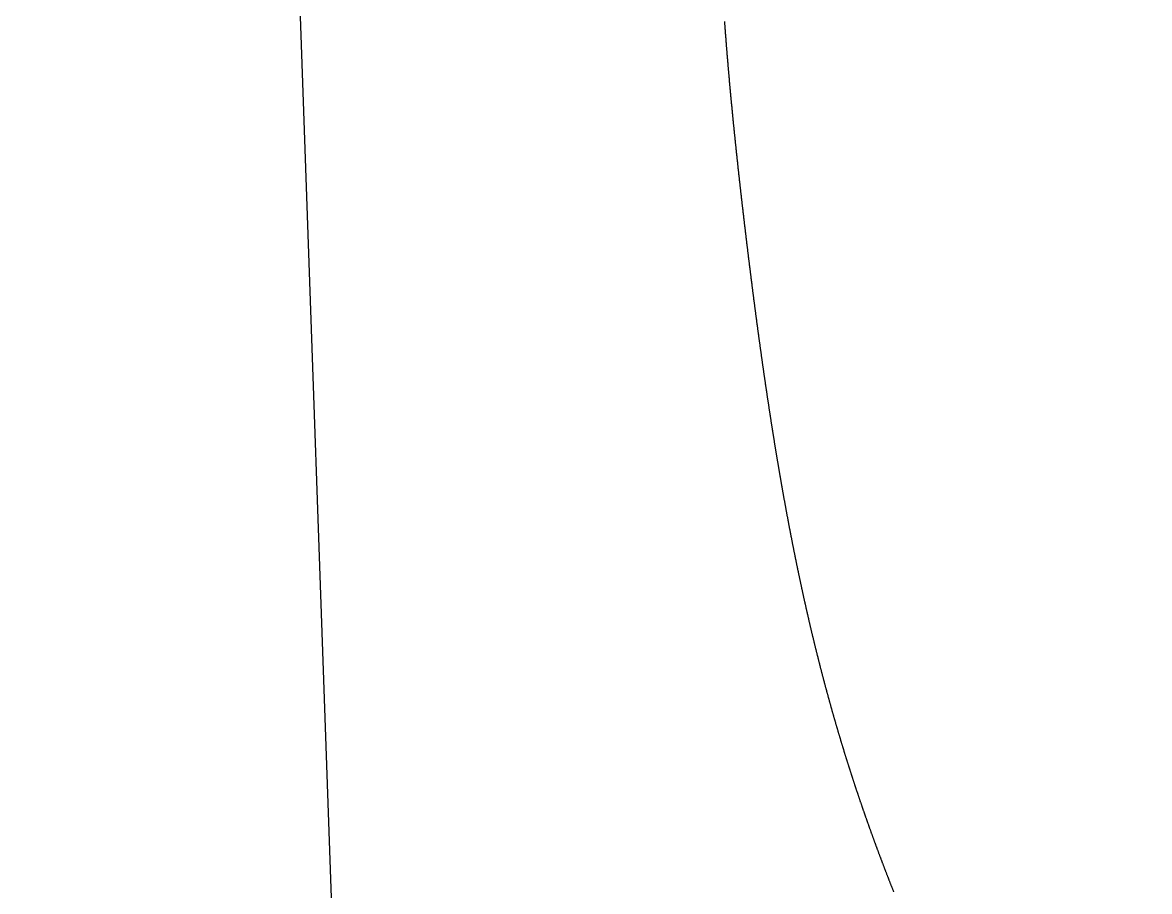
# Model space of a CAD drawing. Header units: millimetres. Extents: x 88 to 97873, y 32 to 55088.
# Drawn here: x 48851.296 to 48854.059, y 5019.583 to 5021.713 of the extents above; entities that cross this region are included whole.
import ezdxf

# ---------------------------------------------------------------- set-up
doc = ezdxf.new("R2010")
doc.units = ezdxf.units.MM
doc.header["$LTSCALE"] = 0.3

# ---------------------------------------------------------------- blocks, each defined once
blk = doc.blocks.new('FICHA_JACK5_FEMEA')
h = blk.add_hatch()
h.set_pattern_fill('ANSI35', color=256, scale=20, angle=43)
h.paths.add_polyline_path([(344.369, 0, 1), (-344.369, 0, 0.330565), (-99.716, -329.616), (-101.074, -328.278), (-102.307, -326.825), (-103.429, -325.305), (-104.47, -323.737), (-105.451, -322.136), (-106.384, -320.52), (-107.269, -318.925), (-108.104, -317.384), (-108.821, -316.043), (-110.225, -313.412), (-111.247, -311.489), (-112.233, -309.624), (-113.2, -307.781), (-114.15, -305.954), (-115.085, -304.134), (-116.009, -302.313), (-116.918, -300.494), (-117.817, -298.665), (-118.704, -296.829), (-119.576, -294.989), (-120.429, -293.148), (-121.262, -291.309), (-122.081, -289.455), (-122.881, -287.589), (-123.662, -285.713), (-124.419, -283.83), (-125.151, -281.94), (-125.852, -280.053), (-126.525, -278.158), (-127.169, -276.254), (-127.786, -274.336), (-128.37, -272.418), (-128.925, -270.494), (-129.452, -268.562), (-129.948, -266.636), (-130.415, -264.715), (-130.856, -262.797), (-131.278, -260.858), (-131.681, -258.895), (-132.063, -256.93), (-132.426, -254.961), (-132.77, -252.99), (-133.099, -251.015), (-133.412, -249.039), (-133.712, -247.062), (-133.998, -245.086), (-134.273, -243.113), (-134.536, -241.144), (-134.79, -239.182), (-135.033, -237.23), (-135.273, -235.25), (-135.515, -233.191), (-135.747, -231.132), (-135.971, -229.063), (-136.18, -227.021), (-136.376, -224.98), (-136.557, -222.947), (-136.721, -220.924), (-136.871, -218.883), (-137.003, -216.827), (-137.115, -214.759), (-137.204, -212.718), (-137.27, -210.706), (-137.312, -208.692), (-137.329, -206.678), (-137.318, -204.633), (-137.276, -202.56), (-137.2, -200.498), (-137.089, -198.449), (-136.94, -196.416), (-136.749, -194.369), (-136.511, -192.314), (-136.226, -190.286), (-135.887, -188.257), (-135.488, -186.234), (-135.033, -184.252), (-134.51, -182.284), (-133.913, -180.339), (-133.238, -178.421), (-132.466, -176.511), (-131.6, -174.647), (-130.634, -172.835), (-129.563, -171.09), (-128.395, -169.441), (-127.128, -167.876), (-125.769, -166.4), (-124.321, -165.009), (-122.809, -163.719), (-121.241, -162.523), (-119.598, -161.399), (-117.908, -160.361), (-116.178, -159.402), (-114.413, -158.517), (-112.618, -157.701), (-110.771, -156.938), (-108.902, -156.238), (-107.017, -155.594), (-105.119, -155.003), (-103.214, -154.461), (-101.273, -153.957), (-99.33, -153.496), (-97.389, -153.074), (-95.422, -152.683), (-93.461, -152.326), (-91.512, -152), (-89.542, -151.697), (-87.555, -151.417), (-85.584, -151.162), (-83.634, -150.929), (-81.672, -150.712), (-79.699, -150.511), (-77.717, -150.323), (-75.728, -150.148), (-73.767, -149.986), (-71.789, -149.833), (-69.776, -149.686), (-67.767, -149.547), (-65.755, -149.417), (-63.739, -149.294), (-61.72, -149.179), (-59.699, -149.071), (-57.675, -148.971), (-55.648, -148.877), (-53.618, -148.789), (-51.586, -148.708), (-49.551, -148.633), (-47.514, -148.564), (-45.475, -148.5), (-43.47, -148.443), (-41.5, -148.392), (-39.527, -148.345), (-37.554, -148.303), (-35.578, -148.265), (-33.601, -148.231), (-31.623, -148.2), (-29.643, -148.173), (-27.662, -148.149), (-25.68, -148.129), (-23.697, -148.111), (-21.713, -148.096), (-19.728, -148.083), (-17.743, -148.073), (-16.695, -148.068), (-16.621, -148.068), (-16.547, -148.068), (-16.474, -148.067), (-16.4, -148.067), (-16.326, -148.067), (-16.253, -148.066), (-16.179, -148.066), (-16.106, -148.066), (-16.032, -148.066), (-15.958, -148.065), (-15.885, -148.065), (-15.811, -148.065), (-15.737, -148.064), (-15.664, -148.064), (-15.59, -148.064), (-15.516, -148.064), (-15.443, -148.063), (-15.369, -148.063), (-15.296, -148.063), (-15.222, -148.062), (-15.148, -148.062), (-15.075, -148.062), (-15.001, -148.062), (-14.927, -148.061), (-14.854, -148.061), (-14.78, -148.061), (-14.706, -148.061), (-14.633, -148.06), (-14.559, -148.06), (-14.485, -148.06), (-14.412, -148.06), (-14.338, -148.059), (-14.264, -148.059), (-14.191, -148.059), (-14.117, -148.059), (-14.043, -148.059), (-13.97, -148.058), (-13.896, -148.058), (-13.822, -148.058), (-13.749, -148.058), (-13.675, -148.057), (-13.601, -148.057), (-13.528, -148.057), (-13.454, -148.057), (-13.38, -148.057), (-13.307, -148.056), (-13.233, -148.056), (-13.159, -148.056), (-13.086, -148.056), (-13.012, -148.056), (-12.938, -148.055), (-12.865, -148.055), (-12.791, -148.055), (-12.717, -148.055), (-12.644, -148.055), (-12.57, -148.054), (-12.496, -148.054), (-12.423, -148.054), (-12.349, -148.054), (-12.275, -148.054), (-12.202, -148.054), (-12.128, -148.053), (-12.054, -148.053), (-11.981, -148.053), (-11.907, -148.053), (-11.833, -148.053), (-11.76, -148.053), (-11.686, -148.052), (-11.612, -148.052), (-11.539, -148.052), (-11.465, -148.052), (-11.391, -148.052), (-11.317, -148.052), (-11.244, -148.051), (-11.17, -148.051), (-11.096, -148.051), (-11.023, -148.051), (-10.949, -148.051), (-10.875, -148.051), (-10.802, -148.051), (-10.728, -148.05), (-10.654, -148.05), (-10.581, -148.05), (-10.507, -148.05), (-10.433, -148.05), (-10.359, -148.05), (-10.286, -148.05), (-10.212, -148.05), (-10.138, -148.049), (-10.065, -148.049), (-9.991, -148.049), (-9.917, -148.049), (-9.844, -148.049), (-9.77, -148.049), (-9.696, -148.049), (-9.622, -148.049), (-9.549, -148.049), (-9.475, -148.048), (-9.401, -148.048), (-9.328, -148.048), (-9.254, -148.048), (-9.18, -148.048), (-9.106, -148.048), (-9.033, -148.048), (-8.959, -148.048), (-8.885, -148.048), (-8.812, -148.047), (-8.738, -148.047), (-8.664, -148.047), (-8.591, -148.047), (-8.517, -148.047), (-8.443, -148.047), (-8.369, -148.047), (-8.296, -148.047), (-8.222, -148.047), (-8.148, -148.047), (-8.075, -148.047), (-8.001, -148.046), (-7.927, -148.046), (-7.853, -148.046), (-7.78, -148.046), (-7.706, -148.046), (-7.632, -148.046), (-7.558, -148.046), (-7.485, -148.046), (-7.411, -148.046), (-7.337, -148.046), (-7.264, -148.046), (-7.19, -148.046), (-7.116, -148.046), (-7.042, -148.046), (-6.969, -148.045), (-6.895, -148.045), (-6.821, -148.045), (-6.748, -148.045), (-6.674, -148.045), (-6.6, -148.045), (-6.526, -148.045), (-6.453, -148.045), (-6.379, -148.045), (-6.305, -148.045), (-6.231, -148.045), (-6.158, -148.045), (-6.084, -148.045), (-6.01, -148.045), (-5.937, -148.045), (-5.863, -148.045), (-5.789, -148.045), (-5.715, -148.045), (-5.642, -148.045), (-5.568, -148.044), (-5.494, -148.044), (-5.42, -148.044), (-5.347, -148.044), (-5.273, -148.044), (-5.199, -148.044), (-5.125, -148.044), (-5.052, -148.044), (-4.978, -148.044), (-4.904, -148.044), (-4.83, -148.044), (-4.757, -148.044), (-4.683, -148.044), (-4.609, -148.044), (-4.536, -148.044), (-4.462, -148.044), (-4.388, -148.044), (-4.314, -148.044), (-4.241, -148.044), (-4.167, -148.044), (-4.093, -148.044), (-4.019, -148.044), (-3.946, -148.044), (-3.872, -148.044), (-3.798, -148.044), (-3.724, -148.044), (-3.651, -148.044), (-3.577, -148.044), (-3.503, -148.044), (-3.429, -148.044), (-3.356, -148.044), (-3.282, -148.044), (-3.208, -148.044), (-3.134, -148.044), (-3.061, -148.044), (-2.987, -148.043), (-2.913, -148.043), (-2.84, -148.043), (-2.766, -148.043), (-2.692, -148.043), (-2.618, -148.043), (-2.545, -148.043), (-2.471, -148.043), (-2.397, -148.043), (-2.323, -148.043), (-2.25, -148.043), (-2.176, -148.043), (-2.102, -148.043), (-2.028, -148.043), (-1.955, -148.043), (-1.881, -148.043), (-1.807, -148.043), (-1.733, -148.043), (-1.66, -148.043), (-1.586, -148.043), (-1.512, -148.043), (-1.438, -148.043), (-1.365, -148.043), (-1.291, -148.043), (-1.217, -148.043), (-1.143, -148.043), (-1.07, -148.043), (-0.996, -148.043), (-0.922, -148.043), (-0.848, -148.043), (-0.775, -148.043), (-0.701, -148.043), (-0.627, -148.043), (-0.553, -148.043), (-0.48, -148.043), (-0.406, -148.043), (-0.332, -148.043), (-0.258, -148.043), (-0.185, -148.043), (-0.111, -148.043), (-0.037, -148.043), (0.037, -148.043), (0.11, -148.043), (0.184, -148.043), (0.258, -148.043), (0.332, -148.043), (0.405, -148.043), (0.479, -148.043), (0.553, -148.043), (0.627, -148.043), (0.7, -148.043), (0.774, -148.043), (0.848, -148.043), (0.922, -148.043), (0.995, -148.043), (1.069, -148.043), (1.143, -148.043), (1.217, -148.043), (1.29, -148.043), (1.364, -148.043), (1.438, -148.043), (1.512, -148.043), (1.585, -148.043), (1.659, -148.043), (1.733, -148.043), (1.807, -148.043), (1.88, -148.043), (1.954, -148.043), (2.028, -148.043), (2.102, -148.043), (2.175, -148.043), (2.249, -148.043), (2.323, -148.043), (2.397, -148.043), (2.47, -148.043), (2.544, -148.043), (2.618, -148.043), (2.692, -148.043), (2.765, -148.043), (2.839, -148.043), (2.913, -148.043), (2.987, -148.043), (3.06, -148.043), (3.134, -148.043), (3.208, -148.043), (3.282, -148.043), (3.355, -148.043), (3.429, -148.043), (3.503, -148.043), (3.577, -148.043), (3.65, -148.043), (3.724, -148.043), (3.798, -148.043), (3.872, -148.043), (3.945, -148.043), (4.019, -148.043), (4.093, -148.043), (4.167, -148.043), (4.24, -148.043), (4.314, -148.043), (4.388, -148.043), (4.462, -148.043), (4.535, -148.043), (4.609, -148.043), (4.683, -148.043), (4.757, -148.043), (4.83, -148.043), (4.904, -148.043), (4.978, -148.043), (5.052, -148.044), (5.125, -148.044), (5.199, -148.044), (5.273, -148.044), (5.346, -148.044), (5.42, -148.044), (5.494, -148.044), (5.568, -148.044), (5.641, -148.044), (5.715, -148.044), (5.789, -148.044), (5.863, -148.044), (5.936, -148.044), (6.01, -148.044), (6.084, -148.044), (6.158, -148.044), (6.231, -148.044), (6.305, -148.044), (6.379, -148.044), (6.453, -148.044), (6.526, -148.044), (6.6, -148.044), (6.674, -148.044), (6.748, -148.044), (6.821, -148.044), (6.895, -148.044), (6.969, -148.044), (7.042, -148.044), (7.116, -148.044), (7.19, -148.044), (7.264, -148.044), (7.337, -148.044), (7.411, -148.044), (7.485, -148.044), (7.559, -148.044), (7.632, -148.045), (7.706, -148.045), (7.78, -148.045), (7.854, -148.045), (7.927, -148.045), (8.001, -148.045), (8.075, -148.045), (8.148, -148.045), (8.222, -148.045), (8.296, -148.045), (8.37, -148.045), (8.443, -148.045), (8.517, -148.045), (8.591, -148.045), (8.665, -148.045), (8.738, -148.045), (8.812, -148.045), (8.886, -148.045), (8.959, -148.045), (9.033, -148.046), (9.107, -148.046), (9.181, -148.046), (9.254, -148.046), (9.328, -148.046), (9.402, -148.046), (9.476, -148.046), (9.549, -148.046), (9.623, -148.046), (9.697, -148.046), (9.77, -148.046), (9.844, -148.046), (9.918, -148.046), (9.992, -148.046), (10.065, -148.047), (10.139, -148.047), (10.213, -148.047), (10.286, -148.047), (10.36, -148.047), (10.434, -148.047), (10.508, -148.047), (10.581, -148.047), (10.655, -148.047), (10.729, -148.047), (10.802, -148.047), (10.876, -148.048), (10.95, -148.048), (11.024, -148.048), (11.097, -148.048), (11.171, -148.048), (11.245, -148.048), (11.318, -148.048), (11.392, -148.048), (11.466, -148.048), (11.54, -148.049), (11.613, -148.049), (11.687, -148.049), (11.761, -148.049), (11.834, -148.049), (11.908, -148.049), (11.982, -148.049), (12.055, -148.049), (12.129, -148.049), (12.203, -148.05), (12.277, -148.05), (12.35, -148.05), (12.424, -148.05), (12.498, -148.05), (12.571, -148.05), (12.645, -148.05), (12.719, -148.05), (12.792, -148.051), (12.866, -148.051), (12.94, -148.051), (13.013, -148.051), (13.087, -148.051), (13.161, -148.051), (13.235, -148.051), (13.308, -148.052), (13.382, -148.052), (13.456, -148.052), (13.529, -148.052), (13.603, -148.052), (13.677, -148.052), (13.75, -148.053), (13.824, -148.053), (13.898, -148.053), (13.971, -148.053), (14.045, -148.053), (14.119, -148.053), (14.192, -148.054), (14.266, -148.054), (14.34, -148.054), (14.414, -148.054), (14.487, -148.054), (14.561, -148.054), (14.635, -148.055), (14.708, -148.055), (14.782, -148.055), (14.856, -148.055), (14.929, -148.055), (15.003, -148.056), (15.077, -148.056), (15.15, -148.056), (15.224, -148.056), (15.298, -148.056), (15.371, -148.057), (15.445, -148.057), (15.519, -148.057), (15.592, -148.057), (15.666, -148.057), (15.74, -148.058), (15.813, -148.058), (15.887, -148.058), (15.961, -148.058), (16.034, -148.059), (16.108, -148.059), (16.182, -148.059), (16.255, -148.059), (16.329, -148.059), (16.403, -148.06), (16.476, -148.06), (16.55, -148.06), (16.623, -148.06), (16.697, -148.061), (16.771, -148.061), (16.844, -148.061), (16.918, -148.061), (16.992, -148.062), (17.065, -148.062), (17.139, -148.062), (17.213, -148.062), (17.286, -148.063), (17.36, -148.063), (17.434, -148.063), (17.507, -148.064), (17.581, -148.064), (17.654, -148.064), (17.728, -148.064), (17.802, -148.065), (18.889, -148.069), (20.948, -148.079), (23.007, -148.091), (25.064, -148.106), (27.121, -148.124), (29.177, -148.144), (31.231, -148.168), (33.285, -148.195), (35.336, -148.227), (37.387, -148.262), (39.435, -148.301), (41.482, -148.345), (43.527, -148.393), (45.571, -148.446), (47.612, -148.505), (49.651, -148.569), (51.688, -148.638), (53.722, -148.714), (55.754, -148.795), (57.783, -148.883), (59.81, -148.978), (61.834, -149.079), (63.856, -149.187), (65.874, -149.303), (67.889, -149.426), (69.901, -149.557), (71.91, -149.696), (73.963, -149.847), (76.047, -150.009), (78.112, -150.181), (80.17, -150.366), (82.221, -150.563), (84.261, -150.776), (86.289, -151.006), (88.303, -151.254), (90.337, -151.526), (92.385, -151.825), (94.413, -152.148), (96.419, -152.498), (98.433, -152.881), (100.452, -153.302), (102.439, -153.756), (104.427, -154.253), (106.408, -154.797), (108.381, -155.392), (110.339, -156.041), (112.249, -156.739), (114.139, -157.499), (116.001, -158.327), (117.832, -159.225), (119.624, -160.201), (121.373, -161.26), (123.071, -162.407), (124.691, -163.631), (126.229, -164.934), (127.682, -166.32), (129.046, -167.792), (130.318, -169.351), (131.475, -170.974), (132.524, -172.662), (133.473, -174.413), (134.326, -176.214), (135.089, -178.057), (135.769, -179.933), (136.37, -181.838), (136.9, -183.763), (137.363, -185.704), (137.765, -187.653), (138.109, -189.607), (138.401, -191.559), (138.649, -193.538), (138.855, -195.541), (139.017, -197.533), (139.141, -199.506), (139.231, -201.494), (139.289, -203.492), (139.317, -205.499), (139.316, -207.511), (139.289, -209.526), (139.237, -211.539), (139.161, -213.55), (139.065, -215.554), (138.949, -217.549), (138.816, -219.532), (138.667, -221.5), (138.501, -223.483), (138.32, -225.478), (138.128, -227.447), (137.924, -229.418), (137.71, -231.388), (137.49, -233.318), (137.256, -235.312), (137.01, -237.349), (136.755, -239.384), (136.494, -241.397), (136.222, -243.414), (135.94, -245.433), (135.644, -247.452), (135.336, -249.469), (135.013, -251.483), (134.675, -253.494), (134.319, -255.499), (133.945, -257.5), (133.551, -259.496), (133.134, -261.488), (132.694, -263.477), (132.232, -265.443), (131.748, -267.391), (131.234, -269.343), (130.692, -271.283), (130.122, -273.215), (129.521, -275.144), (128.893, -277.055), (128.237, -278.955), (127.56, -280.825), (126.859, -282.678), (126.132, -284.528), (125.382, -286.371), (124.61, -288.207), (123.819, -290.031), (123.013, -291.844), (122.193, -293.642), (121.362, -295.425), (120.514, -297.206), (119.652, -298.984), (118.778, -300.756), (117.895, -302.52), (117.006, -304.271), (116.113, -306.006), (115.222, -307.721), (114.328, -309.427), (113.444, -311.101), (112.596, -312.697), (112.122, -313.587), (112.106, -313.617), (112.09, -313.647), (112.074, -313.676), (111.13, -315.449), (109.98, -317.599), (108.914, -319.556), (107.844, -321.451), (106.742, -323.294), (105.58, -325.079), (104.332, -326.787), (102.98, -328.375), (102.617, -328.724, 0.328122)])
blk.add_lwpolyline([(138.793, -219.819), (138.788, -219.887), (138.783, -219.955), (138.778, -220.023), (138.773, -220.091), (138.768, -220.159), (138.763, -220.227), (138.758, -220.295), (138.753, -220.363), (138.748, -220.431), (138.743, -220.499), (138.737, -220.566), (138.732, -220.634), (138.727, -220.702), (138.722, -220.77), (138.717, -220.838), (138.712, -220.906), (138.706, -220.973), (138.701, -221.041), (138.696, -221.109), (138.69, -221.177), (138.685, -221.244), (138.68, -221.312), (138.674, -221.38), (138.669, -221.447), (138.664, -221.515), (138.658, -221.583), (138.653, -221.65), (138.647, -221.718), (138.642, -221.785), (138.637, -221.853), (138.631, -221.92), (138.626, -221.988), (138.62, -222.055), (138.615, -222.122), (138.609, -222.19), (138.603, -222.257), (138.598, -222.325), (138.592, -222.392), (138.587, -222.459), (138.581, -222.527), (138.575, -222.594), (138.57, -222.661), (138.564, -222.728), (138.558, -222.795), (138.553, -222.863), (138.547, -222.93), (138.541, -222.997), (138.536, -223.064), (138.53, -223.131), (138.524, -223.198), (138.518, -223.265), (138.513, -223.332), (138.507, -223.399), (138.501, -223.466), (138.495, -223.533), (138.489, -223.6), (138.483, -223.667), (138.477, -223.734), (138.472, -223.8), (138.466, -223.867), (138.46, -223.934), (138.454, -224.001), (138.448, -224.068), (138.442, -224.134), (138.436, -224.201), (138.43, -224.268), (138.424, -224.334), (138.418, -224.401), (138.412, -224.467), (138.406, -224.534), (138.4, -224.6), (138.394, -224.667), (138.388, -224.733), (138.381, -224.8), (138.375, -224.866), (138.369, -224.933), (138.363, -224.999), (138.357, -225.065), (138.351, -225.132), (138.345, -225.198), (138.338, -225.264), (138.332, -225.331), (138.326, -225.397), (138.32, -225.463), (138.314, -225.529), (138.307, -225.595), (138.301, -225.661), (138.295, -225.727), (138.289, -225.793), (138.282, -225.859), (138.276, -225.925), (138.27, -225.991), (138.263, -226.057), (138.257, -226.123), (138.251, -226.189), (138.244, -226.255), (138.238, -226.321), (138.231, -226.386), (138.225, -226.452), (138.219, -226.518), (138.212, -226.583), (138.206, -226.649), (138.199, -226.715), (138.193, -226.78), (138.186, -226.846), (138.18, -226.911), (138.174, -226.977), (138.167, -227.042), (138.161, -227.108), (138.154, -227.173), (138.147, -227.239), (138.141, -227.304), (138.134, -227.369), (138.128, -227.435), (138.121, -227.5), (138.115, -227.565), (138.108, -227.63), (138.102, -227.695), (138.095, -227.76), (138.088, -227.826), (138.082, -227.891), (138.075, -227.956), (138.068, -228.021), (138.062, -228.086), (138.055, -228.151), (138.048, -228.215), (138.042, -228.28), (138.035, -228.345), (138.028, -228.41), (138.022, -228.475), (138.015, -228.539), (138.008, -228.604), (138.002, -228.669), (137.995, -228.733), (137.988, -228.798), (137.981, -228.863), (137.975, -228.927), (137.968, -228.992), (137.961, -229.056), (137.954, -229.12), (137.947, -229.185), (137.941, -229.249), (137.934, -229.314), (137.927, -229.378), (137.92, -229.442), (137.913, -229.506), (137.907, -229.57), (137.9, -229.635), (137.893, -229.699), (137.886, -229.763), (137.879, -229.827), (137.872, -229.891), (137.865, -229.955), (137.859, -230.019), (137.852, -230.083), (137.845, -230.146), (137.838, -230.21), (137.831, -230.274), (137.824, -230.338), (137.817, -230.402), (137.81, -230.465), (137.803, -230.529), (137.796, -230.592), (137.789, -230.656), (137.782, -230.72), (137.775, -230.783), (137.768, -230.847), (137.761, -230.91), (137.754, -230.973), (137.747, -231.037), (137.74, -231.1), (137.733, -231.163), (137.726, -231.226), (137.719, -231.29), (137.712, -231.353), (137.705, -231.416), (137.698, -231.479), (137.691, -231.542), (137.684, -231.605), (137.677, -231.668), (137.67, -231.731), (137.663, -231.794), (137.656, -231.857), (137.649, -231.919), (137.642, -231.982), (137.635, -232.045), (137.628, -232.107), (137.621, -232.17), (137.614, -232.233), (137.607, -232.295), (137.6, -232.358), (137.592, -232.42), (137.585, -232.483), (137.578, -232.545), (137.571, -232.607), (137.564, -232.67), (137.557, -232.732), (137.55, -232.794), (137.543, -232.856), (137.536, -232.919), (137.528, -232.981), (137.521, -233.043), (137.514, -233.105), (137.507, -233.167), (137.5, -233.229), (137.493, -233.291), (137.486, -233.352), (137.478, -233.414), (137.471, -233.476), (137.464, -233.538), (137.457, -233.599), (137.45, -233.661), (137.443, -233.723), (137.435, -233.784), (137.428, -233.846), (137.421, -233.907), (137.414, -233.969), (137.407, -234.03), (137.4, -234.091), (137.392, -234.153), (137.385, -234.214), (137.378, -234.275), (137.371, -234.336), (137.364, -234.397), (137.357, -234.458), (137.349, -234.519), (137.342, -234.58), (137.335, -234.641), (137.328, -234.702), (137.321, -234.763), (137.313, -234.824), (137.306, -234.885), (137.299, -234.945), (137.292, -235.006), (137.285, -235.067), (137.277, -235.127), (137.27, -235.188), (137.263, -235.248), (137.256, -235.309), (137.249, -235.369), (137.241, -235.429), (137.234, -235.49), (137.227, -235.55), (137.22, -235.61), (137.213, -235.67), (137.205, -235.73), (137.198, -235.791), (137.191, -235.851), (137.184, -235.911), (137.176, -235.971), (137.169, -236.03), (137.162, -236.09), (137.155, -236.15), (137.148, -236.21), (137.14, -236.27), (137.133, -236.329), (137.126, -236.389), (137.119, -236.449), (137.111, -236.508), (137.104, -236.568), (137.097, -236.627), (137.09, -236.687), (137.083, -236.746), (137.075, -236.805), (137.068, -236.865), (137.061, -236.924), (137.054, -236.983), (137.046, -237.042), (137.039, -237.101), (137.032, -237.16), (137.025, -237.219), (137.017, -237.278), (137.01, -237.337), (137.003, -237.396), (136.996, -237.455), (136.988, -237.514), (136.981, -237.573), (136.974, -237.631), (136.967, -237.69), (136.959, -237.749), (136.952, -237.807), (136.945, -237.866), (136.937, -237.924), (136.93, -237.983), (136.923, -238.041), (136.916, -238.1), (136.908, -238.158), (136.901, -238.216), (136.894, -238.275), (136.887, -238.333), (136.879, -238.391), (136.872, -238.449), (136.865, -238.507), (136.857, -238.565), (136.85, -238.623), (136.843, -238.681), (136.836, -238.739), (136.828, -238.797), (136.821, -238.855), (136.814, -238.913), (136.806, -238.97), (136.799, -239.028), (136.792, -239.086), (136.784, -239.143), (136.777, -239.201), (136.77, -239.259), (136.762, -239.316), (136.755, -239.373), (136.748, -239.431), (136.741, -239.488), (136.733, -239.546), (136.726, -239.603), (136.719, -239.66), (136.711, -239.717), (136.704, -239.775), (136.697, -239.832), (136.689, -239.889), (136.682, -239.946), (136.675, -240.003), (136.667, -240.06), (136.66, -240.117), (136.653, -240.174), (136.645, -240.23), (136.638, -240.287), (136.63, -240.344), (136.623, -240.401), (136.616, -240.457), (136.608, -240.514), (136.601, -240.571), (136.594, -240.627), (136.586, -240.684), (136.579, -240.74), (136.572, -240.797), (136.564, -240.853), (136.557, -240.909), (136.549, -240.966), (136.542, -241.022), (136.535, -241.078), (136.527, -241.134), (136.52, -241.19), (136.513, -241.247), (136.505, -241.303), (136.498, -241.359), (136.49, -241.415), (136.483, -241.471), (136.476, -241.526), (136.468, -241.582), (136.461, -241.638), (136.453, -241.694), (136.446, -241.75), (136.439, -241.805), (136.431, -241.861), (136.424, -241.917), (136.416, -241.972), (136.409, -242.028), (136.401, -242.083), (136.394, -242.139), (136.387, -242.194), (136.379, -242.25), (136.372, -242.305), (136.364, -242.36), (136.357, -242.416), (136.349, -242.471), (136.342, -242.526), (136.334, -242.581), (136.327, -242.636), (136.32, -242.691), (136.312, -242.746), (136.305, -242.801), (136.297, -242.856), (136.29, -242.911), (136.282, -242.966), (136.275, -243.021), (136.267, -243.076), (136.26, -243.131), (136.252, -243.185), (136.245, -243.24), (136.237, -243.295), (136.23, -243.349), (136.222, -243.404), (136.215, -243.458), (136.207, -243.513), (136.2, -243.567), (136.192, -243.622), (136.185, -243.676), (136.177, -243.73), (136.17, -243.785), (136.162, -243.839), (136.155, -243.893), (136.147, -243.947), (136.14, -244.002), (136.132, -244.056), (136.125, -244.11), (136.117, -244.164), (136.11, -244.218), (136.102, -244.272), (136.095, -244.326), (136.087, -244.38), (136.08, -244.433), (136.072, -244.487), (136.065, -244.541), (136.057, -244.595), (136.049, -244.648), (136.042, -244.702), (136.034, -244.756), (136.027, -244.809), (136.019, -244.863), (136.012, -244.916), (136.004, -244.97), (135.996, -245.023), (135.989, -245.077), (135.981, -245.13), (135.974, -245.183), (135.966, -245.237), (135.958, -245.29), (135.951, -245.343), (135.943, -245.396), (135.936, -245.449), (135.928, -245.503), (135.92, -245.556), (135.913, -245.609), (135.905, -245.662), (135.898, -245.715), (135.89, -245.768), (135.882, -245.82), (135.875, -245.873), (135.867, -245.926), (135.859, -245.979), (135.852, -246.032), (135.844, -246.084), (135.837, -246.137), (135.829, -246.19), (135.821, -246.242), (135.814, -246.295), (135.806, -246.347), (135.798, -246.4), (135.791, -246.452), (135.783, -246.505), (135.775, -246.557), (135.768, -246.609), (135.76, -246.662), (135.752, -246.714), (135.745, -246.766), (135.737, -246.818), (135.729, -246.87), (135.721, -246.923), (135.714, -246.975), (135.706, -247.027), (135.698, -247.079), (135.691, -247.131), (135.683, -247.183), (135.675, -247.235), (135.667, -247.287), (135.66, -247.338), (135.652, -247.39), (135.644, -247.442), (135.637, -247.494), (135.629, -247.545), (135.621, -247.597), (135.613, -247.649), (135.606, -247.7), (135.598, -247.752), (135.59, -247.803), (135.582, -247.855), (135.575, -247.906), (135.567, -247.958), (135.559, -248.009), (135.551, -248.061), (135.543, -248.112), (135.536, -248.163), (135.528, -248.214), (135.52, -248.266), (135.512, -248.317), (135.504, -248.368), (135.497, -248.419), (135.489, -248.47), (135.481, -248.521), (135.473, -248.572), (135.465, -248.623), (135.458, -248.674), (135.45, -248.725), (135.442, -248.776), (135.434, -248.827), (135.426, -248.878), (135.418, -248.928), (135.411, -248.979), (135.403, -249.03), (135.395, -249.08), (135.387, -249.131), (135.379, -249.182), (135.371, -249.232), (135.363, -249.283), (135.355, -249.333), (135.348, -249.384), (135.34, -249.434), (135.332, -249.485), (135.324, -249.535), (135.316, -249.585), (135.308, -249.636), (135.3, -249.686), (135.292, -249.736), (135.284, -249.786), (135.276, -249.837), (135.269, -249.887), (135.261, -249.937), (135.253, -249.987), (135.245, -250.037), (135.237, -250.087), (135.229, -250.137), (135.221, -250.187), (135.213, -250.237), (135.205, -250.287), (135.197, -250.336), (135.189, -250.386), (135.181, -250.436), (135.173, -250.486), (135.165, -250.536), (135.157, -250.585), (135.149, -250.635), (135.141, -250.684), (135.133, -250.734), (135.125, -250.784), (135.117, -250.833), (135.109, -250.883), (135.101, -250.932), (135.093, -250.981), (135.085, -251.031), (135.077, -251.08), (135.069, -251.13), (135.061, -251.179), (135.053, -251.228), (135.045, -251.277), (135.037, -251.327), (135.029, -251.376), (135.021, -251.425), (135.013, -251.474), (135.005, -251.523), (134.997, -251.572), (134.989, -251.621), (134.981, -251.67), (134.972, -251.719), (134.964, -251.768), (134.956, -251.817), (134.948, -251.866), (134.94, -251.915), (134.932, -251.963), (134.924, -252.012), (134.916, -252.061), (134.908, -252.11), (134.899, -252.158), (134.891, -252.207), (134.883, -252.255), (134.875, -252.304), (134.867, -252.353), (134.859, -252.401), (134.851, -252.45), (134.842, -252.498), (134.834, -252.546), (134.826, -252.595), (134.818, -252.643), (134.81, -252.692), (134.802, -252.74), (134.793, -252.788), (134.785, -252.836), (134.777, -252.885), (134.769, -252.933), (134.761, -252.981), (134.752, -253.029), (134.744, -253.077), (134.736, -253.125), (134.728, -253.173), (134.72, -253.221), (134.711, -253.269), (134.703, -253.317), (134.695, -253.365), (134.687, -253.413), (134.678, -253.461), (134.67, -253.509), (134.662, -253.556), (134.653, -253.604), (134.645, -253.652), (134.637, -253.7), (134.629, -253.747), (134.62, -253.795), (134.612, -253.842), (134.604, -253.89), (134.595, -253.938), (134.587, -253.985), (134.579, -254.033), (134.571, -254.08), (134.562, -254.128), (134.554, -254.175), (134.546, -254.222), (134.537, -254.27), (134.529, -254.317), (134.52, -254.364), (134.512, -254.412), (134.504, -254.459), (134.495, -254.506), (134.487, -254.553), (134.479, -254.6), (134.47, -254.647), (134.462, -254.694), (134.453, -254.742), (134.445, -254.789), (134.437, -254.836), (134.428, -254.883), (134.42, -254.93), (134.411, -254.976), (134.403, -255.023), (134.395, -255.07), (134.386, -255.117), (134.378, -255.164), (134.369, -255.211), (134.361, -255.257), (134.352, -255.304), (134.344, -255.351), (134.335, -255.397), (134.327, -255.444), (134.318, -255.491), (134.31, -255.537), (134.301, -255.584), (134.293, -255.63), (134.284, -255.677), (134.276, -255.723), (134.267, -255.77), (134.259, -255.816), (134.25, -255.863), (134.242, -255.909), (134.233, -255.955), (134.225, -256.002), (134.216, -256.048), (134.208, -256.094), (134.199, -256.14), (134.191, -256.187), (134.182, -256.233), (134.173, -256.279), (134.165, -256.325), (134.156, -256.371), (134.148, -256.417), (134.139, -256.463), (134.13, -256.509), (134.122, -256.555), (134.113, -256.601), (134.105, -256.647), (134.096, -256.693), (134.087, -256.739), (134.079, -256.785), (134.07, -256.831), (134.061, -256.876), (134.053, -256.922), (134.044, -256.968), (134.035, -257.014), (134.027, -257.059), (134.018, -257.105), (134.009, -257.151), (134.001, -257.196), (133.992, -257.242), (133.983, -257.287), (133.975, -257.333), (133.966, -257.378), (133.957, -257.424), (133.948, -257.469), (133.94, -257.515), (133.931, -257.56), (133.922, -257.605), (133.913, -257.651), (133.905, -257.696), (133.896, -257.741), (133.887, -257.787), (133.878, -257.832), (133.87, -257.877), (133.861, -257.922), (133.852, -257.968), (133.843, -258.013), (133.834, -258.058), (133.826, -258.103), (133.817, -258.148), (133.808, -258.193), (133.799, -258.238), (133.79, -258.283), (133.781, -258.328), (133.773, -258.373), (133.764, -258.418), (133.755, -258.463), (133.746, -258.508), (133.737, -258.552), (133.728, -258.597), (133.719, -258.642), (133.711, -258.687), (133.702, -258.732), (133.693, -258.776), (133.684, -258.821), (133.675, -258.866), (133.666, -258.91), (133.657, -258.955), (133.648, -259), (133.639, -259.044), (133.63, -259.089), (133.621, -259.133), (133.612, -259.178), (133.603, -259.222), (133.594, -259.267), (133.585, -259.311), (133.576, -259.355), (133.567, -259.4), (133.558, -259.444), (133.549, -259.489), (133.54, -259.533), (133.531, -259.577), (133.522, -259.621), (133.513, -259.666), (133.504, -259.71), (133.495, -259.754), (133.486, -259.798), (133.477, -259.842), (133.468, -259.886), (133.459, -259.931), (133.45, -259.975), (133.441, -260.019), (133.432, -260.063), (133.423, -260.107), (133.414, -260.151), (133.404, -260.195), (133.395, -260.239), (133.386, -260.282), (133.377, -260.326), (133.368, -260.37), (133.359, -260.414), (133.35, -260.458), (133.341, -260.502), (133.331, -260.545), (133.322, -260.589), (133.313, -260.633), (133.304, -260.677), (133.295, -260.72), (133.285, -260.764), (133.276, -260.808), (133.267, -260.851), (133.258, -260.895), (133.249, -260.938), (133.239, -260.982), (133.23, -261.025), (133.221, -261.069), (133.212, -261.112), (133.202, -261.156), (133.193, -261.199), (133.184, -261.243), (133.175, -261.286), (133.165, -261.329), (133.156, -261.373), (133.147, -261.416), (133.137, -261.459), (133.128, -261.503), (133.119, -261.546), (133.109, -261.589), (133.1, -261.632), (133.091, -261.676), (133.081, -261.719), (133.072, -261.762), (133.063, -261.805), (133.053, -261.848), (133.044, -261.891), (133.035, -261.934), (133.025, -261.977), (133.016, -262.02), (133.006, -262.063), (132.997, -262.106), (132.988, -262.149), (132.978, -262.192), (132.969, -262.235), (132.959, -262.278), (132.95, -262.321), (132.94, -262.364), (132.931, -262.407), (132.921, -262.449), (132.912, -262.492), (132.902, -262.535), (132.893, -262.578), (132.883, -262.62), (132.874, -262.663), (132.864, -262.706), (132.855, -262.748), (132.845, -262.791), (132.836, -262.834), (132.826, -262.876), (132.817, -262.919), (132.807, -262.961), (132.798, -263.004), (132.788, -263.046), (132.779, -263.089), (132.769, -263.131), (132.759, -263.174), (132.75, -263.216), (132.74, -263.259), (132.731, -263.301), (132.721, -263.344), (132.711, -263.386), (132.702, -263.428), (132.692, -263.471), (132.682, -263.513), (132.673, -263.555), (132.663, -263.597), (132.653, -263.64), (132.644, -263.682), (132.634, -263.724), (132.624, -263.766), (132.615, -263.808), (132.605, -263.851), (132.595, -263.893), (132.585, -263.935), (132.576, -263.977), (132.566, -264.019), (132.556, -264.061), (132.546, -264.103), (132.537, -264.145), (132.527, -264.187), (132.517, -264.229), (132.507, -264.271), (132.498, -264.313), (132.488, -264.355), (132.478, -264.397), (132.468, -264.438), (132.458, -264.48), (132.448, -264.522), (132.439, -264.564), (132.429, -264.606), (132.419, -264.648), (132.409, -264.689), (132.399, -264.731), (132.389, -264.773), (132.379, -264.815), (132.37, -264.856), (132.36, -264.898), (132.35, -264.94), (132.34, -264.981), (132.33, -265.023), (132.32, -265.064), (132.31, -265.106), (132.3, -265.147), (132.29, -265.189), (132.28, -265.231), (132.27, -265.272), (132.26, -265.314), (132.25, -265.355), (132.24, -265.396), (132.23, -265.438), (132.22, -265.479), (132.21, -265.521), (132.2, -265.562), (132.19, -265.603), (132.18, -265.645), (132.17, -265.686), (132.16, -265.727), (132.15, -265.769), (132.14, -265.81), (132.13, -265.851), (132.12, -265.892), (132.109, -265.934), (132.099, -265.975), (132.089, -266.016), (132.079, -266.057), (132.069, -266.098), (132.059, -266.14), (132.049, -266.181), (132.038, -266.222), (132.028, -266.263), (132.018, -266.304), (132.008, -266.345), (131.998, -266.386), (131.988, -266.427), (131.977, -266.468), (131.967, -266.509), (131.957, -266.55), (131.947, -266.591), (131.936, -266.632), (131.926, -266.673), (131.916, -266.714), (131.906, -266.755), (131.895, -266.795), (131.885, -266.836), (131.875, -266.877), (131.864, -266.918), (131.854, -266.959), (131.844, -267), (131.834, -267.04), (131.823, -267.081), (131.813, -267.122), (131.803, -267.163), (131.792, -267.203), (131.782, -267.244), (131.771, -267.285), (131.761, -267.325), (131.751, -267.366), (131.74, -267.407), (131.73, -267.447), (131.719, -267.488), (131.709, -267.528), (131.699, -267.569), (131.688, -267.61), (131.678, -267.65), (131.667, -267.691), (131.657, -267.731), (131.646, -267.772), (131.636, -267.812), (131.625, -267.853), (131.615, -267.893), (131.604, -267.933), (131.594, -267.974), (131.583, -268.014), (131.573, -268.055), (131.562, -268.095), (131.552, -268.135), (131.541, -268.176), (131.53, -268.216), (131.52, -268.256), (131.509, -268.297), (131.499, -268.337), (131.488, -268.377), (131.477, -268.417), (131.467, -268.458), (131.456, -268.498), (131.445, -268.538), (131.435, -268.578), (131.424, -268.618), (131.413, -268.659), (131.403, -268.699), (131.392, -268.739), (131.381, -268.779), (131.371, -268.819), (131.36, -268.859), (131.349, -268.899), (131.339, -268.939), (131.328, -268.979), (131.317, -269.02), (131.306, -269.06), (131.295, -269.1), (131.285, -269.14), (131.274, -269.18), (131.263, -269.22), (131.252, -269.259), (131.241, -269.299), (131.231, -269.339), (131.22, -269.379), (131.209, -269.419), (131.198, -269.459), (131.187, -269.499), (131.176, -269.539), (131.166, -269.579), (131.155, -269.618), (131.144, -269.658), (131.133, -269.698), (131.122, -269.738), (131.111, -269.778), (131.1, -269.817), (131.089, -269.857), (131.078, -269.897), (131.067, -269.937), (131.056, -269.976), (131.045, -270.016), (131.034, -270.056), (131.023, -270.096), (131.012, -270.135), (131.001, -270.175), (130.99, -270.215), (130.979, -270.254), (130.968, -270.294), (130.957, -270.333), (130.946, -270.373), (130.935, -270.413), (130.924, -270.452), (130.913, -270.492), (130.902, -270.531), (130.891, -270.571), (130.879, -270.61), (130.868, -270.65), (130.857, -270.689), (130.846, -270.729), (130.835, -270.768), (130.824, -270.808), (130.813, -270.847), (130.801, -270.887), (130.79, -270.926), (130.779, -270.965), (130.768, -271.005), (130.757, -271.044), (130.745, -271.084), (130.734, -271.123), (130.723, -271.162), (130.712, -271.202), (130.7, -271.241), (130.689, -271.28), (130.678, -271.32), (130.666, -271.359), (130.655, -271.398), (130.644, -271.437), (130.632, -271.477), (130.621, -271.516), (130.61, -271.555), (130.598, -271.594), (130.587, -271.634), (130.576, -271.673), (130.564, -271.712), (130.553, -271.751), (130.541, -271.79), (130.53, -271.83), (130.519, -271.869), (130.507, -271.908), (130.496, -271.947), (130.484, -271.986), (130.473, -272.025), (130.461, -272.064), (130.45, -272.104), (130.438, -272.143), (130.427, -272.182), (130.415, -272.221), (130.404, -272.26), (130.392, -272.299), (130.381, -272.338), (130.369, -272.377), (130.358, -272.416), (130.346, -272.455), (130.334, -272.494), (130.323, -272.533), (130.311, -272.572), (130.3, -272.611), (130.288, -272.65), (130.276, -272.689), (130.265, -272.728), (130.253, -272.767), (130.241, -272.805), (130.23, -272.844), (130.218, -272.883), (130.206, -272.922), (130.195, -272.961), (130.183, -273), (130.171, -273.039), (130.16, -273.078), (130.148, -273.116), (130.136, -273.155), (130.124, -273.194), (130.112, -273.233), (130.101, -273.272), (130.089, -273.311), (130.077, -273.349), (130.065, -273.388), (130.053, -273.427), (130.042, -273.466), (130.03, -273.504), (130.018, -273.543), (130.006, -273.582), (129.994, -273.621), (129.982, -273.659), (129.97, -273.698), (129.959, -273.737), (129.947, -273.775), (129.935, -273.814), (129.923, -273.853), (129.911, -273.891), (129.899, -273.93), (129.887, -273.969), (129.875, -274.007), (129.863, -274.046), (129.851, -274.085), (129.839, -274.123), (129.827, -274.162), (129.815, -274.2), (129.803, -274.239), (129.791, -274.278), (129.779, -274.316), (129.767, -274.355), (129.755, -274.393), (129.742, -274.432), (129.73, -274.47), (129.718, -274.509), (129.706, -274.547), (129.694, -274.586), (129.682, -274.624), (129.67, -274.663), (129.657, -274.701), (129.645, -274.74), (129.633, -274.778), (129.621, -274.817), (129.609, -274.855), (129.596, -274.894), (129.584, -274.932), (129.572, -274.971), (129.56, -275.009), (129.547, -275.048), (129.535, -275.086), (129.523, -275.124), (129.511, -275.163), (129.498, -275.201), (129.486, -275.24), (129.474, -275.278), (129.461, -275.316), (129.449, -275.355), (129.437, -275.393), (129.424, -275.431), (129.412, -275.47), (129.399, -275.508), (129.387, -275.546), (129.375, -275.585), (129.362, -275.623), (129.35, -275.661), (129.337, -275.7), (129.325, -275.738), (129.312, -275.776), (129.3, -275.815), (129.287, -275.853), (129.275, -275.891), (129.262, -275.93), (129.25, -275.968), (129.237, -276.006), (129.225, -276.044), (129.212, -276.083), (129.2, -276.121), (129.187, -276.159), (129.175, -276.197), (129.162, -276.236), (129.149, -276.274), (129.137, -276.312), (129.124, -276.35), (129.111, -276.388), (129.099, -276.427), (129.086, -276.465), (129.073, -276.503), (129.061, -276.541), (129.048, -276.579), (129.035, -276.618), (129.023, -276.656), (129.01, -276.694), (128.997, -276.732), (128.984, -276.77), (128.972, -276.808), (128.959, -276.847), (128.946, -276.885), (128.933, -276.923), (128.92, -276.961), (128.908, -276.999), (128.895, -277.037), (128.882, -277.075), (128.869, -277.114), (128.856, -277.152), (128.843, -277.19), (128.831, -277.228), (128.818, -277.266), (128.805, -277.304), (128.792, -277.342), (128.779, -277.38), (128.766, -277.418), (128.753, -277.456), (128.74, -277.494), (128.727, -277.533), (128.714, -277.571), (128.701, -277.609), (128.688, -277.647), (128.675, -277.685), (128.662, -277.723), (128.649, -277.761), (128.636, -277.799), (128.623, -277.837), (128.61, -277.875), (128.597, -277.913), (128.583, -277.951), (128.57, -277.989), (128.557, -278.027), (128.544, -278.065), (128.531, -278.103), (128.518, -278.141), (128.505, -278.179), (128.491, -278.217), (128.478, -278.255), (128.465, -278.293), (128.452, -278.331), (128.439, -278.369), (128.425, -278.407), (128.412, -278.445), (128.399, -278.483), (128.385, -278.521), (128.372, -278.559), (128.359, -278.597), (128.346, -278.635), (128.332, -278.673), (128.319, -278.711), (128.306, -278.749), (128.292, -278.787), (128.279, -278.825), (128.265, -278.863), (128.252, -278.901), (128.239, -278.938), (128.225, -278.976), (128.212, -279.014), (128.198, -279.052), (128.185, -279.09), (128.171, -279.128), (128.158, -279.166), (128.144, -279.204), (128.131, -279.242), (128.117, -279.28), (128.104, -279.318), (128.09, -279.356), (128.077, -279.394), (128.063, -279.432), (128.05, -279.469), (128.036, -279.507), (128.022, -279.545), (128.009, -279.583), (127.995, -279.621), (127.982, -279.659), (127.968, -279.697), (127.954, -279.735), (127.941, -279.773), (127.927, -279.811), (127.913, -279.848), (127.9, -279.886), (127.886, -279.924), (127.872, -279.962), (127.858, -280), (127.845, -280.038), (127.831, -280.076), (127.817, -280.114), (127.803, -280.152), (127.789, -280.189), (127.776, -280.227), (127.762, -280.265), (127.748, -280.303), (127.734, -280.341), (127.72, -280.379), (127.706, -280.417), (127.693, -280.455), (127.679, -280.493), (127.665, -280.53), (127.651, -280.568), (127.637, -280.606), (127.623, -280.644), (127.609, -280.682), (127.595, -280.72), (127.581, -280.758), (127.567, -280.796), (127.553, -280.833), (127.539, -280.871), (127.525, -280.909), (127.511, -280.947), (127.497, -280.985), (127.483, -281.023), (127.469, -281.061), (127.455, -281.098), (127.44, -281.136), (127.426, -281.174), (127.412, -281.212), (127.398, -281.25), (127.384, -281.288), (127.37, -281.326), (127.356, -281.363), (127.341, -281.401), (127.327, -281.439), (127.313, -281.477), (127.299, -281.515), (127.285, -281.553), (127.27, -281.591), (127.256, -281.628), (127.242, -281.666), (127.227, -281.704), (127.213, -281.742), (127.199, -281.78), (127.185, -281.818), (127.17, -281.855), (127.156, -281.893), (127.142, -281.931), (127.127, -281.969), (127.113, -282.007), (127.098, -282.045), (127.084, -282.082), (127.07, -282.12), (127.055, -282.158), (127.041, -282.196), (127.026, -282.234), (127.012, -282.272), (126.997, -282.309), (126.983, -282.347), (126.968, -282.385), (126.954, -282.423), (126.939, -282.461), (126.925, -282.499), (126.91, -282.536), (126.896, -282.574), (126.881, -282.612), (126.867, -282.65), (126.852, -282.688), (126.838, -282.725), (126.823, -282.763), (126.808, -282.801), (126.794, -282.839), (126.779, -282.877), (126.765, -282.914), (126.75, -282.952), (126.735, -282.99), (126.721, -283.028), (126.706, -283.066), (126.691, -283.103), (126.676, -283.141), (126.662, -283.179), (126.647, -283.217), (126.632, -283.254), (126.618, -283.292), (126.603, -283.33), (126.588, -283.368), (126.573, -283.405), (126.558, -283.443), (126.544, -283.481), (126.529, -283.519), (126.514, -283.557), (126.499, -283.594), (126.484, -283.632), (126.47, -283.67), (126.455, -283.708), (126.44, -283.745), (126.425, -283.783), (126.41, -283.821), (126.395, -283.859), (126.38, -283.896), (126.365, -283.934), (126.35, -283.972), (126.335, -284.009), (126.32, -284.047), (126.305, -284.085), (126.291, -284.123), (126.276, -284.16)])
for radius in [559.6, 433.34, 344.369]:
    blk.add_circle((0, 0), radius)

msp = doc.modelspace()

# ---------------------------------------------------------------- block references
at = {"xscale": -0.03314492310661443, "yscale": 0.03314492310661443, "zscale": 0.03314492310661443}
msp.add_blockref('FICHA_JACK5_FEMEA', (48857.6172, 5029.0009), dxfattribs=at)

doc.saveas('drawing.dxf')
